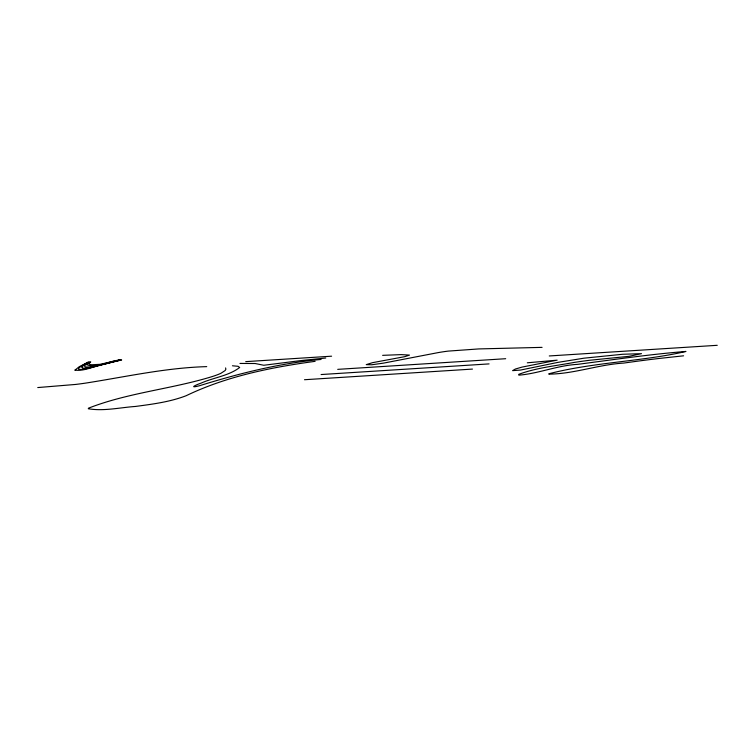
<?xml version="1.0" encoding="UTF-8"?>
<svg xmlns="http://www.w3.org/2000/svg" width="755" height="755" viewBox="0 0 755 755"><rect width="100%" height="100%" fill="white"/><g stroke="black" fill="none" stroke-linecap="round" stroke-linejoin="round"><path stroke-width="1.13" d="M315.128 361.334C270.941 367.326 226.566 376.273 186.145 395.724C169.951 401.962 152.585 404.161 135.494 406.445C119.932 407.54 103.737 411.39 88.326 408.757L88.458 408.191C126.982 393.1 169.177 389.278 208.852 377.585A47.895 5.757 -10.5 0 0 220.922 373.291L225.141 370.545L225.877 369.214L225.575 367.921M321.092 359.465C279.482 363.193 238.967 373.489 199.178 385.824C188.335 388.523 196.083 384.814 200.943 383.181C213.561 377.557 228.737 375.905 239.684 367.468L238.014 366.298L232.436 365.779M527.301 362.806L557.162 360.163L522.13 367.072L515.325 369.044L512.607 370.639L520.544 370.063L557.945 362.372L583.945 358.191L622.469 354.274L641.514 353.661L629 356.332L589.778 360.258A86.948 10.447 -10.5 0 0 574.47 362.381C555.822 365.845 536.456 367.704 518.657 374.386L518.836 375.159C538.494 373.621 557.53 365.392 577.518 364.363C613.598 359.663 649.678 354.312 685.955 351.443C643.071 361.456 592.996 362.24 548.885 373.782L548.715 374.131C573.724 374.018 598.555 364.561 623.715 363.079A242.704 29.162 -10.5 0 1 658.766 358.502L683.586 355.813M325.745 358.021L303.151 360.333A142.214 17.082 -10.5 0 0 289.42 362.041L263.788 365.26L255.162 363.514L239.948 363.438M245.724 361.636L331.596 356.19M206.728 366.628C165.779 367.779 125.745 376.839 85.438 383.134A64.005 7.692 -10.5 0 1 75.679 384.437L37.75 387.56M337.711 369.355L505.69 358.71M549.272 355.954L717.25 345.309M321.101 374.537L489.07 363.901M304.491 379.727L472.46 369.082M382.634 355.341L401.301 354.614L409.484 355.095L404.803 356.653L372.451 362.683L366.25 364.637L371.762 364.759L383.37 363.146L438.428 352.557A27.831 3.341 -10.5 0 1 448.253 351.103L478.755 348.923L542.071 347.366M75.009 370.101C84.909 371.715 96.81 364.731 107.219 363.476A185.098 22.235 -10.5 0 1 121.659 359.956C119.007 359.191 54.351 380.227 88.42 362.06L79.2 366.741L75.009 370.101M86.646 364.627C96.272 368.77 109.022 360.899 119.337 360.097L115.609 360.843A153.161 18.403 -10.5 0 0 108.465 362.466L99.924 364.325L92.365 364.74A22.329 2.68 -10.5 0 1 90.156 364.552L88.93 363.712L90.742 361.909L86.646 364.627M81.842 366.987L82.767 368.251L88.09 367.921L120.498 360.022L119.913 360.059A195.356 23.471 -10.5 0 0 109.437 362.579C107.616 363.466 71.819 372.555 89.581 361.985L84.928 364.306L81.842 366.987"/></g></svg>
